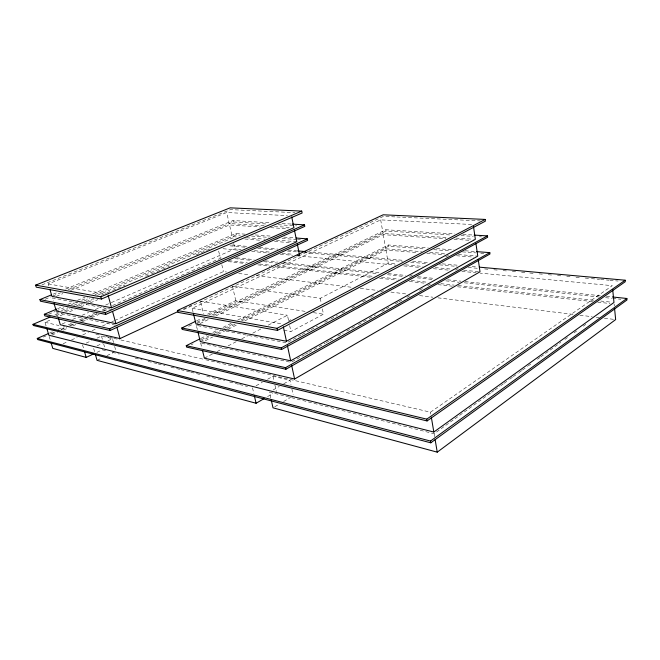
<?xml version="1.0" encoding="UTF-8"?>
<svg xmlns="http://www.w3.org/2000/svg" width="660" height="660" viewBox="0 0 660 660"><rect width="100%" height="100%" fill="white"/><g stroke="black" fill="none" stroke-linecap="round" stroke-linejoin="round"><path stroke-width="0.49" stroke-dasharray="3.3 2.47" d="M270.79 397.988L269.453 392.089L434.132 433.76L444.964 425.956M445.797 425.353L454.13 419.339M454.963 418.737L490.792 392.898M491.626 392.296L494.126 390.497M494.959 389.895L499.958 386.29M500.791 385.688L503.291 383.881M504.124 383.287L509.124 379.682M509.957 379.079L512.457 377.272M513.29 376.67L518.29 373.065M519.123 372.463L521.623 370.664M522.456 370.062L527.456 366.457M528.289 365.854L530.788 364.056M537.455 359.246L539.954 357.439M540.788 356.837L560.785 342.416M564.952 339.413L567.452 337.606M574.117 332.805L576.617 330.998M583.283 326.188L585.783 324.39M205.73 359.774L430.485 412.186L612.315 285.673L480.208 273.133M274.774 406.774L279.205 404.151M283.627 401.527L290.705 397.328M267.548 396.611L272.836 393.541M273.025 390.027L279.271 386.422M283.734 383.848L289.988 380.242L291.043 385.085M256.063 385.786L262.292 382.28M267.622 379.261L272.959 376.249L289.988 380.242M291.918 361.861L304.499 354.799M305.399 354.296L308.096 352.786M308.987 352.275L325.165 343.2M326.065 342.697L328.762 341.187M329.662 340.675L334.158 338.159M337.747 336.138L343.142 333.11M346.739 331.097L354.824 326.56M358.421 324.538L368.305 318.995M369.204 318.491L375.499 314.96M381.785 311.429L385.382 309.408M386.281 308.905L388.979 307.395M395.266 303.864L397.963 302.346M398.863 301.843L403.359 299.326M406.956 297.305L409.645 295.796M419.537 290.243L423.126 288.23M427.622 285.706L430.32 284.196M455.483 270.072L458.18 268.562M301.257 335.033L286.811 342.853L196.317 325.372L197.497 330.149M302.156 334.546L310.283 330.149M311.19 329.662L317.51 326.238M324.736 322.327L330.157 319.399M331.056 318.904L337.375 315.488M341.897 313.038L346.409 310.596M351.829 307.667L354.536 306.199M362.662 301.801L366.275 299.846M370.788 297.404L374.401 295.449M380.721 292.025L383.435 290.557M409.621 276.391L412.327 274.923M445.739 256.839L448.454 255.37M283.841 330.272L290.92 331.543L323.458 314.201L322.303 308.435M288.214 321.156L290.945 319.729M204.386 358.132L212.602 353.892M217.165 351.533L223.55 348.233M228.121 345.881L236.329 341.641M241.808 338.811L248.201 335.511M252.763 333.151L260.972 328.911M268.274 325.141L287.447 315.249L288.61 320.702M233.467 286.291L320.265 298.303L388.253 263.2L396.412 263.967M205.252 340.725L212.594 337.046M218.097 334.282L227.271 329.678M228.187 329.216L238.276 324.159M244.695 320.933L385.951 250.041L417.64 252.599M191.227 344.809L193.075 343.893M201.374 339.743L208.758 336.055M214.294 333.292L220.753 330.066M224.441 328.226L233.665 323.614M241.048 319.935L388.657 246.213L425.502 249.043M200.318 341.608L210.416 336.55M216.843 333.333L222.346 330.577M226.941 328.284L235.199 324.151M241.626 320.933L385.737 248.795L421.525 251.641M200.962 338.365L206.473 335.618M212.908 332.417L218.419 329.67M223.014 327.376L231.289 323.26M237.724 320.05L388.443 244.984L428.373 247.995M196.317 325.372L199.097 324.019M200.021 323.573L209.278 319.085M215.754 315.942L383.262 234.671L445.805 238.763M188.653 326.287L193.281 324.052M196.993 322.262L205.326 318.236M211.819 315.1L386.017 231L451.72 235.051M196.894 323.483L206.151 318.995M213.559 315.414L383.048 233.417L447.653 237.567M196.639 320.834L201.275 318.599M208.692 315.026L385.795 229.762L454.6 233.912M207.587 314.16L235.777 300.622L306.322 311.553M97.053 360.335L101.566 358.19M106.978 355.624L113.289 352.621M96.921 352.358L102.3 349.841M193.091 312.229L192.126 308.335L380.68 219.879L473.22 224.573M183.538 308.954L188.207 306.776M189.148 306.339L191.953 305.036M296.711 256.187L299.508 254.884M183.455 309.746L348.117 232.864M349.049 232.435L383.468 216.364L395.827 216.942M97.045 345.848L102.498 343.315M107.951 340.791L112.497 338.687L113.569 342.573M86.147 343.126L91.558 340.651M96.971 338.167L101.483 336.105L112.497 338.687M63.096 343.745L67.782 341.632M71.528 339.941L77.154 337.417M82.781 334.884L88.407 332.351M92.153 330.66L96.847 328.556M102.465 326.024L108.091 323.491M111.845 321.799L113.718 320.958M114.658 320.537L223.41 271.59L226.471 271.961M43.255 337.095L46.076 335.858M50.779 333.795L54.541 332.145M61.116 329.266L64.878 327.616M69.572 325.553L74.275 323.491M79.918 321.024L85.552 318.549M89.314 316.899L96.83 313.607M102.473 311.132L108.108 308.657M51.67 333.96L55.448 332.302M61.116 329.818L66.775 327.327M70.554 325.669L74.332 324.019M80.941 321.115L86.6 318.632M90.379 316.973L96.987 314.069M103.595 311.173L109.263 308.682M52.008 335.09L57.668 332.599M63.335 330.115L68.046 328.036M72.765 325.966L76.543 324.299M82.203 321.816L87.862 319.325M91.641 317.666L99.19 314.341M49.5 333.077L52.322 331.848M57.965 329.373L64.548 326.494M68.31 324.852L72.072 323.202M79.596 319.91L83.358 318.268M87.12 316.618L94.644 313.335M102.168 310.043L106.87 307.981M112.513 305.514L223.484 256.963M62.188 323.945L66.907 321.89M72.575 319.423L78.235 316.965M82.013 315.323L88.621 312.452M95.23 309.573L101.838 306.702M105.617 305.06L110.335 303.006M111.276 302.602L234.952 248.837L241.098 249.406M56.075 315.793L61.751 313.368M65.546 311.751L72.171 308.921M78.796 306.1L84.48 303.674M88.267 302.057L93.951 299.632M46.076 325.974L44.979 322.278L51.595 319.448M60.101 315.81L63.88 314.185M69.556 311.759L75.232 309.334M80.9 306.908L86.575 304.474M90.354 302.858L97.919 299.623M61.454 310.588L68.071 307.783M73.738 305.374L79.406 302.973M84.133 300.968L89.801 298.559M97.358 295.35L232.493 237.996L234.547 238.161M54.788 315.059L59.532 313.046M64.267 311.033L69.952 308.608M76.585 305.786L81.32 303.773M86.056 301.752L93.637 298.526M101.219 295.3L105.955 293.287M106.904 292.883L111.639 290.862M112.588 290.466L124.905 285.219M145.744 276.35L150.488 274.329M151.437 273.925L156.173 271.912M157.121 271.507L169.438 266.269M195.962 254.974L212.075 248.119M48.584 314.267L55.225 311.454M56.166 311.058L63.83 307.816M71.395 304.615L77.072 302.214M81.757 300.234L87.475 297.817M95.023 294.616L236.247 234.869L240.322 235.191M57.601 308.69L61.396 307.09M68.038 304.285L73.73 301.884M77.525 300.284L85.115 297.091M92.697 293.89L235.934 233.483L245.108 234.176M45.169 299.236L50.869 296.893M52.907 295.952L60.53 292.825M68.153 289.69L233.335 221.95L268.042 224.095M56.232 296.365L62.898 293.626M70.513 290.483L229.54 224.961L260.353 226.99M53.254 294.137L58.014 292.19M65.621 289.08L233.021 220.547L269.775 222.758M41.976 284.873L230.563 209.616L294.954 212.677M48.865 285.846L48.304 283.932L226.726 212.52L287.397 215.63M396.858 216.991L480.257 220.91M282.026 223.501L291.217 224.053M462.817 234.407L473.088 235.026M460.96 235.62L473.278 236.371M479.44 236.75L481.495 236.882M278.256 224.73L296.629 225.868M264.149 225.786L229.218 223.542L226.726 212.52M274.42 226.446L290.854 227.502M455.862 238.095L473.294 239.217M454.014 239.299L470.415 240.372M270.625 227.667L288.09 228.814M255.304 234.943L270.6 236.099M283.858 237.097L294.046 237.864M436.565 248.614L453.964 249.925M465.226 250.775L476.487 251.625M433.694 249.67L450.07 250.924M462.355 251.864L475.662 252.879M480.777 253.275L483.846 253.514M251.534 236.049L268.867 237.386M282.125 238.409L296.398 239.506M297.412 239.588L300.473 239.819M236.28 236.923L232.18 236.593L229.54 224.961M246.543 237.74L265.007 239.2M276.292 240.1L296.81 241.733M429.701 252.293L445.038 253.514M458.329 254.57L476.734 256.03M426.838 253.341L444.221 254.743M456.489 255.733L473.863 257.136M244.802 238.994L261.22 240.331M274.552 241.411L289.938 242.657M231.817 245L248.251 246.477M259.545 247.483L278.025 249.142M288.296 250.058L296.513 250.792M306.784 251.716L404.349 260.444M412.558 261.178L427.969 262.564M442.34 263.851L457.751 265.229M472.123 266.516L477.262 266.97M229.993 245.842L245.396 247.244M257.714 248.358L275.171 249.942M287.488 251.056L296.728 251.897M303.922 252.549L402.484 261.492M410.693 262.235L427.127 263.728M439.444 264.841L456.901 266.425M468.196 267.448L478.459 268.381M484.621 268.942L489.753 269.404M493.861 269.775L498.993 270.245M503.101 270.616L507.21 270.988M512.341 271.458L516.45 271.829M521.582 272.291L525.69 272.662M529.798 273.042L534.93 273.504M539.038 273.875L544.17 274.346M548.279 274.717L553.41 275.179M557.518 275.55L562.65 276.02M566.759 276.391L571.89 276.853M575.998 277.233L581.13 277.695M585.238 278.066L590.378 278.536M591.401 278.627L599.618 279.37M600.641 279.46L608.858 280.211M609.881 280.302L618.098 281.045M254.422 250.66L270.814 252.194M282.084 253.25L293.362 254.306M405.587 264.825L422.92 266.45M435.154 267.597L451.465 269.123M463.699 270.27L480.01 271.796M223.088 248.729L238.4 250.181M251.674 251.443L269.033 253.093M280.261 254.158L292.512 255.321M296.596 255.709L395.604 265.105M403.763 265.881L419.05 267.333M433.323 268.686L449.625 270.229M461.86 271.392L476.132 272.745M236.709 257.837L254.116 259.644M265.386 260.824L277.67 262.102M283.816 262.738L380.069 272.77M388.261 273.62L405.677 275.435M417.962 276.713L434.346 278.421M447.661 279.807L460.969 281.193M465.069 281.622L600.237 295.697M606.383 296.34L612.521 296.983M234.894 258.637L251.27 260.362M263.554 261.657L276.87 263.06M280.962 263.497L378.221 273.735M387.436 274.709L403.813 276.433M417.128 277.835L433.505 279.56M445.789 280.855L459.104 282.257M464.219 282.793L599.354 297.033M605.5 297.676L611.647 298.328M612.67 298.435L620.854 299.293M228.863 260.683L247.302 262.688M259.586 264.016L271.879 265.353M277.002 265.906L373.279 276.358M381.472 277.25L398.887 279.139M411.172 280.475L427.564 282.249M440.88 283.693L454.195 285.137M458.287 285.582L593.488 300.259M600.658 301.034L610.896 302.148M228.071 261.599L245.479 263.505M257.771 264.858L270.055 266.203M275.179 266.764L371.432 277.324M379.624 278.223L397.031 280.137M409.315 281.482L425.7 283.28M437.992 284.633L452.323 286.201M457.446 286.762L592.614 301.595M597.729 302.156L610.021 303.509M238.73 273.463L249.967 274.84M256.096 275.591L352.118 287.339M360.286 288.337L377.652 290.458M390.935 292.083L406.255 293.964M419.537 295.581L432.811 297.206M437.918 297.833L573.779 314.457M579.909 315.208L592.168 316.709M596.252 317.204L599.313 317.584M604.42 318.202L613.618 319.333M313.385 312.642L323.458 314.201M200.359 301.117L287.447 315.249M192.126 308.335L282.744 324.01M48.304 283.932L106.829 294.096M112.01 309.49L52.42 297.94L53.254 300.77M201.671 343.249L291.019 362.365M115.385 325.182L56.727 312.592L58.261 317.823M44.979 322.278L58.954 325.537M81.922 330.899L85.915 331.823M95.898 334.158L100.889 335.321M105.88 336.484L108.875 337.186M109.873 337.417L112.868 338.118M113.867 338.349L119.864 339.743M120.862 339.974L204.732 359.535M102.358 349.8L106.334 350.807M112.299 352.316L119.262 354.073M135.176 358.099L142.131 359.865M148.096 361.375L157.047 363.635M158.045 363.891L165.008 365.648M170.973 367.158L179.916 369.427M180.914 369.674L189.865 371.943M190.856 372.19L201.795 374.962M206.77 376.225L224.664 380.754M229.639 382.008L238.59 384.277M239.58 384.524L247.541 386.537M49.178 336.336L50.564 340.972M82.533 344.776L83.655 348.661M93.687 348.513L94.809 352.457M101.483 336.105L102.564 339.941M103.636 343.777L104.981 348.579M114.65 346.467L115.731 350.361M200.665 343.027L201.828 347.746M200.648 302.321L203.478 313.962M252.508 387.799L253.852 393.599M218.658 251.13L220.225 257.87M221.818 264.726L223.41 271.59M232.444 286.151L235.777 300.622M233.722 243.424L234.952 248.837M233.021 220.547L233.335 221.95M235.934 233.483L236.247 234.869M272.959 376.249L274.024 381.018M274.873 384.829L276.358 391.495M291.885 388.971L293.147 394.787M289.658 325.627L290.92 331.543M320.265 298.303L321.337 303.625M385.795 229.762L386.017 231M388.443 244.984L388.657 246.213M380.68 219.879L383.048 233.417M383.262 234.671L385.737 248.795M385.951 250.041L388.253 263.2M430.485 412.186L430.815 414.175M434.132 433.76L434.627 436.664M614.113 303.955L614.312 305.91"/><path stroke-width="0.99" d="M271.227 399.96L273.009 407.822L437.242 452.158L615.656 319.58L614.6 308.839M48.559 333.49L37.273 338.432L37.62 339.562L430.807 442.819L627 299.945L626.86 298.477L612.521 296.983M37.273 338.432L430.502 441.053L626.86 298.477M46.909 328.738L48.84 335.206L433.834 432.028L613.973 302.486L612.703 289.633M50.053 317.08L33 324.34L33.346 325.487L427.069 420.94L625.284 281.696L625.144 280.211L479.317 267.16M33 324.34L426.764 419.149L625.144 280.211M95.37 354.428L97.053 360.335L256.088 403.26L264.025 398.656M202.529 350.584L204.386 358.132L294.608 379.022L480.01 271.796L478.228 259.372M186.26 345.691L285.565 367.661L489.803 252.632L489.984 253.984L285.912 369.253L186.615 347.111L186.26 345.691L200.046 338.819M197.967 332.054L200.318 341.608L290.68 360.797L477.757 256.113L475.959 243.614M195.715 321.28L181.805 327.979L182.168 329.423L281.605 349.486L487.657 237.262L487.459 235.892L474.111 235.092M181.805 327.979L281.251 347.87L487.459 235.892M193.57 314.185L195.962 323.928L286.465 341.261L475.348 239.341L473.501 226.545M277.439 330.396L485.405 221.149L485.166 219.425L383.196 214.797L177.416 310.53L177.87 312.353L277.439 330.396L276.994 328.35L177.416 310.53M276.994 328.35L485.166 219.425M51.117 342.82L52.783 348.381L86.171 357.398L93.332 354.04M58.517 318.689L60.299 324.761L119.996 338.588L177.928 311.57M56.653 309.086L44.327 314.292L44.797 315.868L110.146 330.47L307.609 240.372L307.304 238.862L296.092 238.021M44.327 314.292L109.667 328.746L307.304 238.862M54.087 303.608L56.265 311.017L115.904 323.68L296.81 241.733L294.451 230.2M51.356 294.921L39.938 299.59L40.417 301.191L105.691 314.399L304.796 226.38L304.491 224.854L292.24 224.12M39.938 299.59L105.212 312.65L304.491 224.854M49.987 289.658L51.95 296.34L111.54 307.758L293.939 227.7L291.712 216.826M101.434 299.029L302.107 213.015L301.719 211.093L230.167 207.842L35.632 285.145L36.234 287.158L101.434 299.029L100.823 296.818L35.632 285.145M100.823 296.818L301.719 211.093M476.487 251.625L489.803 252.632M297.545 250.882L305.753 251.625M84.488 351.574L86.171 357.398M105.212 312.65L105.691 314.399M109.667 328.746L110.146 330.47M108.108 295.234L111.54 307.758M112.538 311.396L115.904 323.68M116.894 327.286L119.996 338.588M254.298 395.53L256.088 403.26M281.251 347.87L281.605 349.486M285.565 367.661L285.912 369.253M283.363 326.882L286.465 341.261M287.447 345.832L290.68 360.797M291.654 365.302L294.608 379.022M297.322 244.216L299.508 254.884M426.764 419.149L427.069 420.94M430.502 441.053L430.807 442.819M431.318 417.145L433.834 432.028M435.113 439.568L437.242 452.158"/></g></svg>
